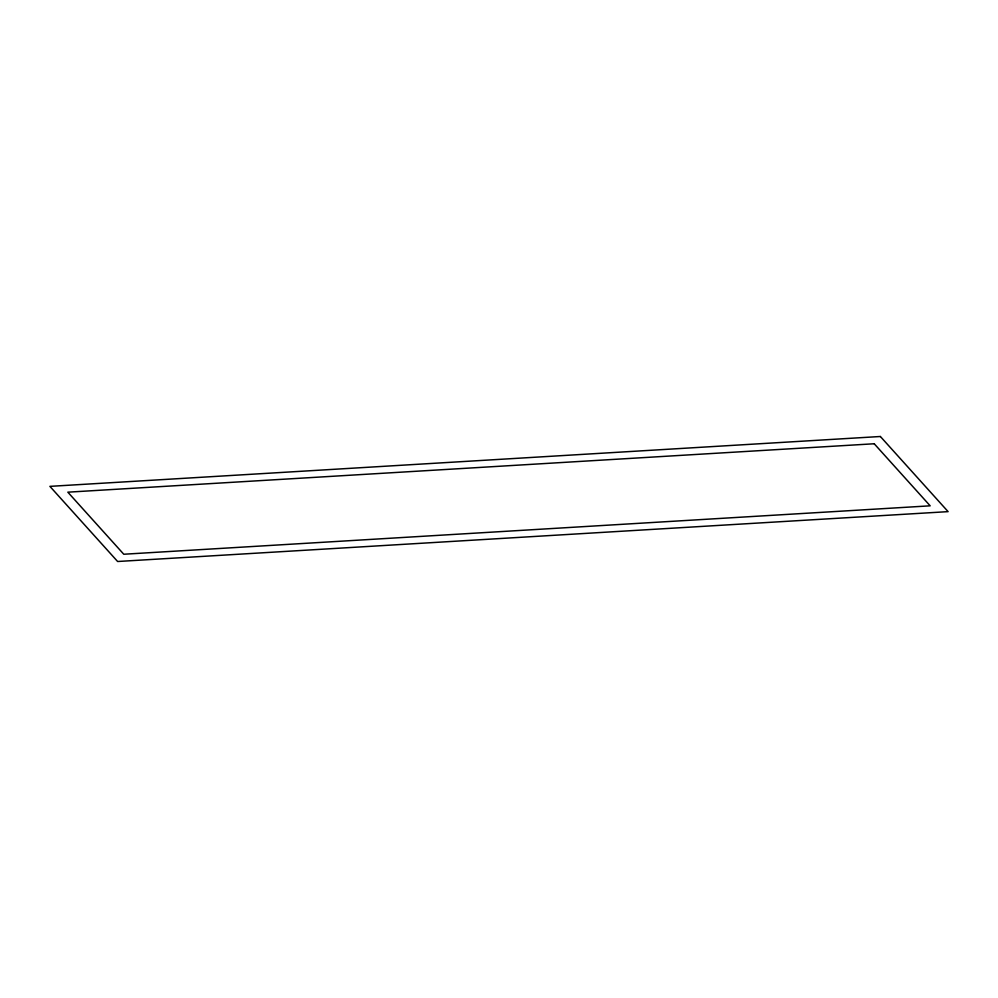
<?xml version="1.0" encoding="UTF-8"?>
<svg xmlns="http://www.w3.org/2000/svg" width="998" height="998" viewBox="0 0 998 998"><rect width="100%" height="100%" fill="white"/><g stroke="black" fill="none" stroke-linecap="round" stroke-linejoin="round"><path stroke-width="1.5" d="M880.373 436.5L49.9 486.363L117.627 561.5L948.1 511.637L880.373 436.5M874.223 443.761L67.839 492.176L123.777 554.239L930.161 505.824L874.223 443.761"/></g></svg>
